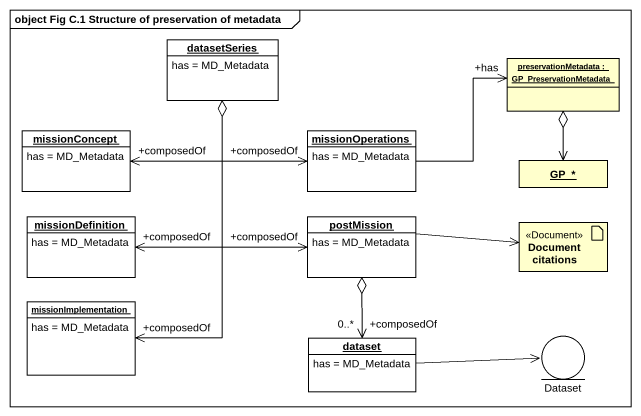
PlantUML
@startuml
mainframe object Fig C.1 Structure of preservation of metadata
allowmixing
hide circle
hide empty members
object datasetSeries #FFFFFF {
  has = MD_Metadata
}
object "preservationMetadata : GP_PreservationMetadata" as preservationMetadata
object missionConcept #FFFFFF {
  has = MD_Metadata
}
object missionOperations #FFFFFF {
  has = MD_Metadata
}
object "GP_*" as GP
object missionDefinition #FFFFFF {
  has = MD_Metadata
}
object postMission #FFFFFF {
  has = MD_Metadata
}
artifact "Document citations" as Document_citations <<Document>>
object missionImplementation #FFFFFF {
  has = MD_Metadata
}
object dataset #FFFFFF {
  has = MD_Metadata
}
entity Dataset
datasetSeries o--> "+composedOf" missionConcept
datasetSeries o--> "+composedOf" missionOperations
datasetSeries o--> "+composedOf" missionDefinition
datasetSeries o--> "+composedOf" postMission
datasetSeries o--> "+composedOf" missionImplementation
preservationMetadata o--> GP
missionOperations -right-> "+has" preservationMetadata
postMission -right-> Document_citations
postMission o--> "+composedOf\n0..*" dataset
dataset -right-> Dataset
@enduml
